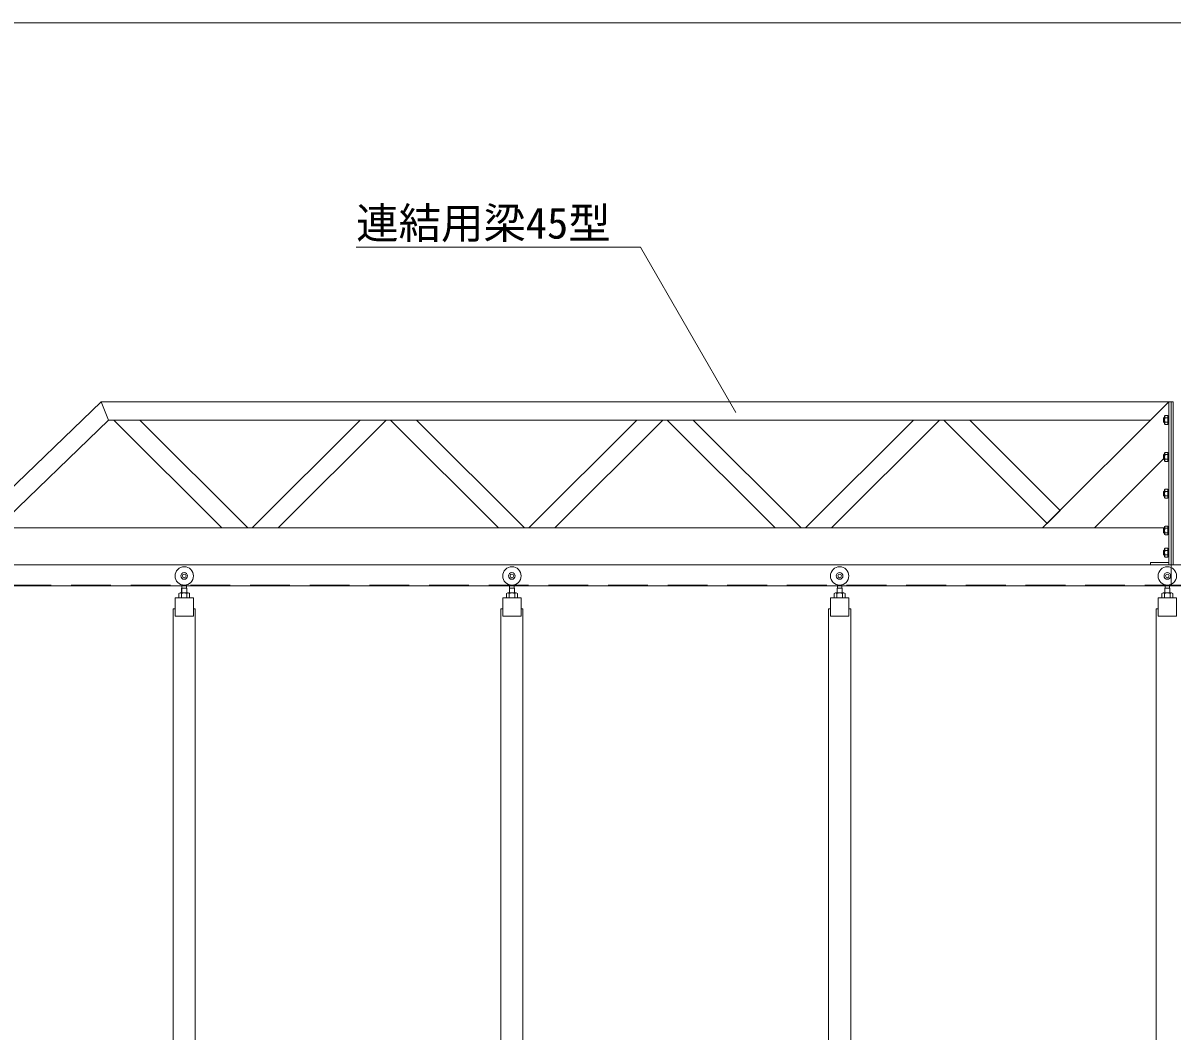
# Model space of a CAD drawing. Units: millimetres, scale not verified. Extents: x -12090 to 12090, y -18325 to 18325.
# Drawn here: x -8518 to -5395, y 8801 to 11539 of the extents above; entities that cross this region are included whole.
import ezdxf
from ezdxf.enums import TextEntityAlignment as Align

# ---------------------------------------------------------------- set-up
doc = ezdxf.new("R2010")
doc.units = ezdxf.units.MM
doc.header["$LTSCALE"] = 90
doc.linetypes.add('DASHED1', pattern=[1.8, 1.2, -0.6])
for name, color, linetype, lineweight in [('0-6_ﾎﾞﾙﾄ類', 134, 'Continuous', 18), ('0-B_寸法', 134, 'Continuous', 18), ('1-0_中央走行棒', 134, 'Continuous', 18), ('1-5_中間梁36', 134, 'Continuous', 18), ('1-B_文字', 134, 'Continuous', 18), ('1-D_連結用梁45', 134, 'Continuous', 18)]:
    doc.layers.add(name, color=color, linetype=linetype, lineweight=lineweight)
doc.styles.add('ＭＳ ゴシック', font='')
doc.styles.get('ＭＳ ゴシック').set_extended_font_data('MS Gothic')

msp = doc.modelspace()

# ---------------------------------------------------------------- linework, layer by layer
at = {"layer": '0-6_ﾎﾞﾙﾄ類'}
for p, q in [((-5418.89, 10467), (-5420.89, 10465)), ((-5420.89, 10455), (-5420.89, 10465)), ((-5417.5, 10465.8), (-5420.1, 10465.8)), ((-5418.89, 10453), (-5418.89, 10467)), ((-5417.5, 10467), (-5418.89, 10467)), ((-5417.5, 10470.5), (-5415.87, 10472.12)), ((-5417.5, 10449.5), (-5417.5, 10470.5)), ((-5415.87, 10466.06), (-5408.5, 10466.06)), ((-5418.89, 10453), (-5420.89, 10455)), ((-5417.5, 10454.2), (-5420.1, 10454.2)), ((-5417.5, 10453), (-5418.89, 10453)), ((-5417.5, 10449.5), (-5415.87, 10447.88)), ((-5415.87, 10453.94), (-5408.5, 10453.94)), ((-5417.5, 10370.5), (-5415.87, 10372.12)), ((-5417.5, 10349.5), (-5417.5, 10370.5)), ((-5418.89, 10367), (-5420.89, 10365)), ((-5420.89, 10355), (-5420.89, 10365)), ((-5418.89, 10353), (-5420.89, 10355)), ((-5417.5, 10365.8), (-5420.1, 10365.8)), ((-5417.5, 10354.2), (-5420.1, 10354.2)), ((-5418.89, 10353), (-5418.89, 10367)), ((-5417.5, 10367), (-5418.89, 10367)), ((-5417.5, 10353), (-5418.89, 10353)), ((-5417.5, 10349.5), (-5415.87, 10347.88)), ((-5415.87, 10366.07), (-5408.5, 10366.07)), ((-5415.87, 10353.94), (-5408.5, 10353.94)), ((-5418.89, 10267), (-5420.89, 10265)), ((-5420.89, 10255), (-5420.89, 10265)), ((-5418.89, 10253), (-5420.89, 10255)), ((-5417.5, 10265.8), (-5420.1, 10265.8)), ((-5417.5, 10254.2), (-5420.1, 10254.2)), ((-5418.89, 10253), (-5418.89, 10267)), ((-5417.5, 10267), (-5418.89, 10267)), ((-5417.5, 10253), (-5418.89, 10253)), ((-5417.5, 10270.5), (-5415.87, 10272.12)), ((-5417.5, 10249.5), (-5417.5, 10270.5)), ((-5417.5, 10249.5), (-5415.87, 10247.88)), ((-5415.87, 10266.07), (-5408.5, 10266.07)), ((-5415.87, 10253.93), (-5408.5, 10253.93)), ((-5418.89, 10167), (-5420.89, 10165)), ((-5420.89, 10155), (-5420.89, 10165)), ((-5418.89, 10153), (-5420.89, 10155)), ((-5417.5, 10165.8), (-5420.1, 10165.8)), ((-5417.5, 10154.2), (-5420.1, 10154.2)), ((-5418.89, 10153), (-5418.89, 10167)), ((-5417.5, 10167), (-5418.89, 10167)), ((-5417.5, 10153), (-5418.89, 10153)), ((-5417.5, 10170.5), (-5415.87, 10172.12)), ((-5417.5, 10149.5), (-5417.5, 10170.5)), ((-5415.87, 10166.06), (-5408.5, 10166.06)), ((-5415.87, 10153.93), (-5408.5, 10153.93)), ((-5417.5, 10149.5), (-5415.87, 10147.88)), ((-5418.89, 10107), (-5420.89, 10105)), ((-5420.89, 10095), (-5420.89, 10105)), ((-5418.89, 10093), (-5420.89, 10095)), ((-5417.5, 10105.8), (-5420.1, 10105.8)), ((-5417.5, 10094.2), (-5420.1, 10094.2)), ((-5418.89, 10093), (-5418.89, 10107)), ((-5417.5, 10107), (-5418.89, 10107)), ((-5417.5, 10093), (-5418.89, 10093)), ((-5417.5, 10110.5), (-5415.87, 10112.12)), ((-5417.5, 10089.5), (-5417.5, 10110.5)), ((-5417.5, 10089.5), (-5415.87, 10087.88)), ((-5415.87, 10106.06), (-5408.5, 10106.06)), ((-5415.87, 10093.94), (-5408.5, 10093.94))]:
    msp.add_line(p, q, dxfattribs=at)
for points in [[(-5415.87, 10472.12), (-5408.5, 10472.12), (-5408.5, 10447.88), (-5415.87, 10447.88)], [(-5415.87, 10372.12), (-5408.5, 10372.12), (-5408.5, 10347.88), (-5415.87, 10347.88)], [(-5415.87, 10272.12), (-5408.5, 10272.12), (-5408.5, 10247.88), (-5415.87, 10247.88)], [(-5415.87, 10172.12), (-5408.5, 10172.12), (-5408.5, 10147.88), (-5415.87, 10147.88)], [(-5415.87, 10112.12), (-5408.5, 10112.12), (-5408.5, 10087.88), (-5415.87, 10087.88)]]:
    msp.add_lwpolyline(points, dxfattribs=at)
for points in [[(-5408.5, 10449), (-5408.5, 10471), (-5406.19, 10471), (-5406.19, 10449)], [(-5408.5, 10349), (-5408.5, 10371), (-5406.19, 10371), (-5406.19, 10349)], [(-5408.5, 10249), (-5408.5, 10271), (-5406.19, 10271), (-5406.19, 10249)], [(-5408.5, 10149), (-5408.5, 10171), (-5406.19, 10171), (-5406.19, 10149)], [(-5408.5, 10089), (-5408.5, 10111), (-5406.19, 10111), (-5406.19, 10089)]]:
    msp.add_lwpolyline(points, close=True, dxfattribs=at)
for centre, radius, start, end in [((-5405.37, 10460), 12.12, 150, 210), ((-5412.83, 10469.1), 4.28, 135, 225), ((-5412.83, 10450.91), 4.28, 135, 225), ((-5412.83, 10369.09), 4.28, 135, 225), ((-5405.37, 10360), 12.12, 150, 210), ((-5412.83, 10350.91), 4.28, 135, 225), ((-5405.37, 10260), 12.12, 150, 210), ((-5412.83, 10269.09), 4.28, 135, 225), ((-5412.83, 10250.91), 4.28, 135, 225), ((-5405.37, 10160), 12.12, 150, 210), ((-5412.83, 10169.09), 4.28, 135, 225), ((-5412.83, 10150.91), 4.28, 135, 225), ((-5405.37, 10100), 12.12, 150, 210), ((-5412.83, 10109.1), 4.28, 135, 225), ((-5412.83, 10090.91), 4.28, 135, 225)]:
    msp.add_arc(centre, radius, start, end, dxfattribs=at)
at = {"layer": '0-B_寸法'}
msp.add_line((-9834.19, 11538.6), (2633.81, 11538.6), dxfattribs=at)
at = {"layer": '1-0_中央走行棒'}
for p, q in [((-8086.9, 9990.56), (-8086.9, 10003.6)), ((-8086.45, 10003.6), (-8086.45, 10012.39)), ((-8073.94, 10003.6), (-8073.94, 10012.39)), ((-8073.49, 9990.56), (-8073.49, 10003.6)), ((-7196.9, 9990.56), (-7196.9, 10003.6)), ((-7196.44, 10003.6), (-7196.44, 10012.39)), ((-7183.94, 10003.6), (-7183.94, 10012.39)), ((-7183.49, 9990.56), (-7183.49, 10003.6)), ((-6306.89, 9990.56), (-6306.89, 10003.6)), ((-6306.44, 10003.6), (-6306.44, 10012.39)), ((-6293.94, 10003.6), (-6293.94, 10012.39)), ((-6293.49, 9990.56), (-6293.49, 10003.6)), ((-5416.89, 9990.56), (-5416.89, 10003.6)), ((-5416.44, 10003.6), (-5416.44, 10012.39)), ((-5403.94, 10003.6), (-5403.94, 10012.39)), ((-5403.49, 9990.56), (-5403.49, 10003.6)), ((-8091.31, 9990.56), (-8069.07, 9990.56)), ((-8091.31, 9990.56), (-8087.7, 9990.56)), ((-8088.13, 9990.56), (-8088.13, 9990.6)), ((-8087.7, 9988.56), (-8087.7, 9977.56)), ((-8072.69, 9990.56), (-8069.07, 9990.56)), ((-8072.69, 9988.56), (-8072.69, 9977.56)), ((-8072.25, 9990.56), (-8072.25, 9990.6)), ((-7201.31, 9990.56), (-7179.07, 9990.56)), ((-7201.31, 9990.56), (-7197.7, 9990.56)), ((-7198.13, 9990.56), (-7198.13, 9990.6)), ((-7197.7, 9988.56), (-7197.7, 9977.56)), ((-7182.69, 9990.56), (-7179.07, 9990.56)), ((-7182.69, 9988.56), (-7182.69, 9977.56)), ((-7182.25, 9990.56), (-7182.25, 9990.6)), ((-6311.32, 9990.56), (-6289.07, 9990.56)), ((-6311.32, 9990.56), (-6307.69, 9990.56)), ((-6308.13, 9990.56), (-6308.13, 9990.6)), ((-6307.69, 9988.56), (-6307.69, 9977.56)), ((-6292.69, 9990.56), (-6289.07, 9990.56)), ((-6292.69, 9988.56), (-6292.69, 9977.56)), ((-6292.26, 9990.56), (-6292.26, 9990.6)), ((-5421.32, 9990.56), (-5399.06, 9990.56)), ((-5421.32, 9990.56), (-5417.69, 9990.56)), ((-5418.14, 9990.56), (-5418.14, 9990.6)), ((-5417.69, 9988.56), (-5417.69, 9977.56)), ((-5402.69, 9990.56), (-5399.06, 9990.56)), ((-5402.69, 9988.56), (-5402.69, 9977.56)), ((-5402.26, 9990.56), (-5402.26, 9990.6))]:
    msp.add_line(p, q, dxfattribs=at)
for points in [[(-8088.13, 9990.6), (-8087.19, 9990.6), (-8087.19, 10003.6), (-8080.19, 10003.6)], [(-8072.25, 9990.6), (-8073.19, 9990.6), (-8073.19, 10003.6), (-8080.19, 10003.6)], [(-7198.13, 9990.6), (-7197.19, 9990.6), (-7197.19, 10003.6), (-7190.19, 10003.6)], [(-7182.25, 9990.6), (-7183.2, 9990.6), (-7183.2, 10003.6), (-7190.19, 10003.6)], [(-6308.13, 9990.6), (-6307.19, 9990.6), (-6307.19, 10003.6), (-6300.19, 10003.6)], [(-6292.26, 9990.6), (-6293.2, 9990.6), (-6293.2, 10003.6), (-6300.19, 10003.6)], [(-5418.14, 9990.6), (-5417.19, 9990.6), (-5417.19, 10003.6), (-5410.2, 10003.6)], [(-5402.26, 9990.6), (-5403.19, 9990.6), (-5403.19, 10003.6), (-5410.2, 10003.6)], [(-8065.44, 9988.56), (-8065.44, 9977.56), (-8094.94, 9977.56), (-8094.94, 9988.56)], [(-7175.44, 9988.56), (-7175.44, 9977.56), (-7204.94, 9977.56), (-7204.94, 9988.56)], [(-6285.45, 9988.56), (-6285.45, 9977.56), (-6314.94, 9977.56), (-6314.94, 9988.56)], [(-5395.45, 9988.56), (-5395.45, 9977.56), (-5424.94, 9977.56), (-5424.94, 9988.56)], [(-8105.19, 9947.56), (-8110.2, 9947.56), (-8110.2, 8615.56)], [(-8050.19, 8615.56), (-8050.19, 9947.56), (-8055.19, 9947.56)], [(-7215.19, 9947.56), (-7220.2, 9947.56), (-7220.2, 8615.56)], [(-7160.19, 8615.56), (-7160.19, 9947.56), (-7165.2, 9947.56)], [(-6325.19, 9947.56), (-6330.19, 9947.56), (-6330.19, 8615.56)], [(-6270.19, 8615.56), (-6270.19, 9947.56), (-6275.2, 9947.56)], [(-5435.19, 9947.56), (-5440.19, 9947.56), (-5440.19, 8615.56)]]:
    msp.add_lwpolyline(points, dxfattribs=at)
for points in [[(-8105.19, 9927.56), (-8055.19, 9927.56), (-8055.19, 9977.56), (-8105.19, 9977.56)], [(-7215.19, 9927.56), (-7165.2, 9927.56), (-7165.2, 9977.56), (-7215.19, 9977.56)], [(-6325.19, 9927.56), (-6275.2, 9927.56), (-6275.2, 9977.56), (-6325.19, 9977.56)], [(-5435.19, 9927.56), (-5385.2, 9927.56), (-5385.2, 9977.56), (-5435.19, 9977.56)]]:
    msp.add_lwpolyline(points, close=True, dxfattribs=at)
for centre, radius in [((-8080.19, 10036.6), 25), ((-7190.19, 10036.6), 25), ((-6300.19, 10036.6), 25), ((-5410.2, 10036.6), 25), ((-8080.19, 10036.6), 9), ((-8080.19, 10036.6), 5), ((-7190.19, 10036.6), 9), ((-7190.19, 10036.6), 5), ((-6300.19, 10036.6), 9), ((-6300.19, 10036.6), 5), ((-5410.2, 10036.6), 9), ((-5410.2, 10036.6), 5)]:
    msp.add_circle(centre, radius, dxfattribs=at)
for centre, radius, start, end in [((-8091.31, 9986.27), 4.28, 32.227, 147.773), ((-8080.19, 9975.5), 15.07, 60.137, 119.863), ((-8069.07, 9986.27), 4.28, 32.227, 147.773), ((-7201.31, 9986.27), 4.28, 32.227, 147.773), ((-7190.19, 9975.5), 15.07, 60.137, 119.863), ((-7179.07, 9986.27), 4.28, 32.227, 147.773), ((-6311.32, 9986.27), 4.28, 32.227, 147.773), ((-6300.19, 9975.5), 15.07, 60.137, 119.863), ((-6289.07, 9986.27), 4.28, 32.227, 147.773), ((-5421.32, 9986.27), 4.28, 32.227, 147.773), ((-5410.2, 9975.5), 15.07, 60.137, 119.863), ((-5399.06, 9986.27), 4.28, 32.227, 147.773)]:
    msp.add_arc(centre, radius, start, end, dxfattribs=at)
at = {"layer": '1-5_中間梁36', "linetype": 'DASHED1'}
msp.add_line((-1800.19, 10011.6), (-5400.19, 10011.6), dxfattribs=at)
at = {"layer": '1-5_中間梁36'}
for points in [[(-5400.19, 10067), (-5394.19, 10067), (-5394.19, 10510), (-5400.19, 10510)], [(-5400.19, 10010), (-1800.19, 10010), (-1800.19, 10067), (-5400.19, 10067)]]:
    msp.add_lwpolyline(points, close=True, dxfattribs=at)
at = {"layer": '1-B_文字'}
msp.add_line((-7613.16, 10929.86), (-6842.1, 10929.86), dxfattribs=at)
msp.add_lwpolyline([(-6582.08, 10480.68), (-6841.41, 10929.86), (-6841.85, 10929.86)], dxfattribs=at)
at = {"layer": '1-D_連結用梁45'}
for p, q in [((-8306.19, 10510), (-8661.38, 10167)), ((-8306.19, 10510), (-5406.19, 10510)), ((-8306.19, 10510), (-8285.99, 10460)), ((-8285.99, 10460), (-8589.4, 10167)), ((-5456.2, 10460), (-8285.99, 10460)), ((-8200.46, 10460), (-8271.17, 10460)), ((-7978.17, 10167), (-8271.17, 10460)), ((-7907.45, 10167), (-8200.46, 10460)), ((-7895.46, 10167), (-7602.45, 10460)), ((-7824.74, 10167), (-7531.75, 10460)), ((-7602.45, 10460), (-7531.75, 10460)), ((-7449.04, 10460), (-7519.74, 10460)), ((-7226.75, 10167), (-7519.74, 10460)), ((-7156.03, 10167), (-7449.04, 10460)), ((-7144.04, 10167), (-6851.03, 10460)), ((-7073.32, 10167), (-6780.32, 10460)), ((-6851.03, 10460), (-6780.32, 10460)), ((-6697.61, 10460), (-6768.32, 10460)), ((-6475.33, 10167), (-6768.32, 10460)), ((-6404.62, 10167), (-6697.61, 10460)), ((-6392.62, 10167), (-6099.61, 10460)), ((-6321.91, 10167), (-6028.9, 10460)), ((-6099.61, 10460), (-6028.9, 10460)), ((-10000.2, 10167), (-5417.5, 10167)), ((-7907.45, 10167), (-7978.17, 10167)), ((-7895.46, 10167), (-7824.74, 10167)), ((-7156.03, 10167), (-7226.75, 10167)), ((-7144.04, 10167), (-7073.32, 10167)), ((-6404.62, 10167), (-6475.33, 10167)), ((-6392.62, 10167), (-6321.91, 10167))]:
    msp.add_line(p, q, dxfattribs=at)
at = {"layer": '1-D_連結用梁45', "linetype": 'DASHED1'}
msp.add_line((-9845.19, 10011.6), (-5400.19, 10011.6), dxfattribs=at)
at = {"layer": '1-D_連結用梁45'}
for points in [[(-5406.19, 10368.58), (-5406.19, 10510), (-5749.14, 10167.06), (-5607.72, 10167.06), (-5420.33, 10354.44)], [(-5406.19, 10167), (-5406.19, 10067), (-9600.19, 10067)], [(-9000.19, 10067), (-5400.19, 10067), (-5400.19, 10010), (-9000.19, 10010), (-9000.19, 10013)]]:
    msp.add_lwpolyline(points, dxfattribs=at)
for points in [[(-5400.19, 10067), (-5406.19, 10067), (-5406.19, 10510), (-5400.19, 10510)], [(-5946.19, 10460), (-5700.82, 10214.63), (-5736.19, 10179.28), (-6016.9, 10460)], [(-5456.2, 10067), (-5456.2, 10073), (-5406.19, 10073), (-5406.19, 10067)]]:
    msp.add_lwpolyline(points, close=True, dxfattribs=at)

# ---------------------------------------------------------------- texts
at = {"layer": '1-B_文字', "style": 'ＭＳ ゴシック'}
msp.add_text('連結用梁45型', height=84.46, dxfattribs=at).set_placement((-7613.16, 10927.5), align=Align.BOTTOM_LEFT)

doc.saveas('drawing.dxf')
